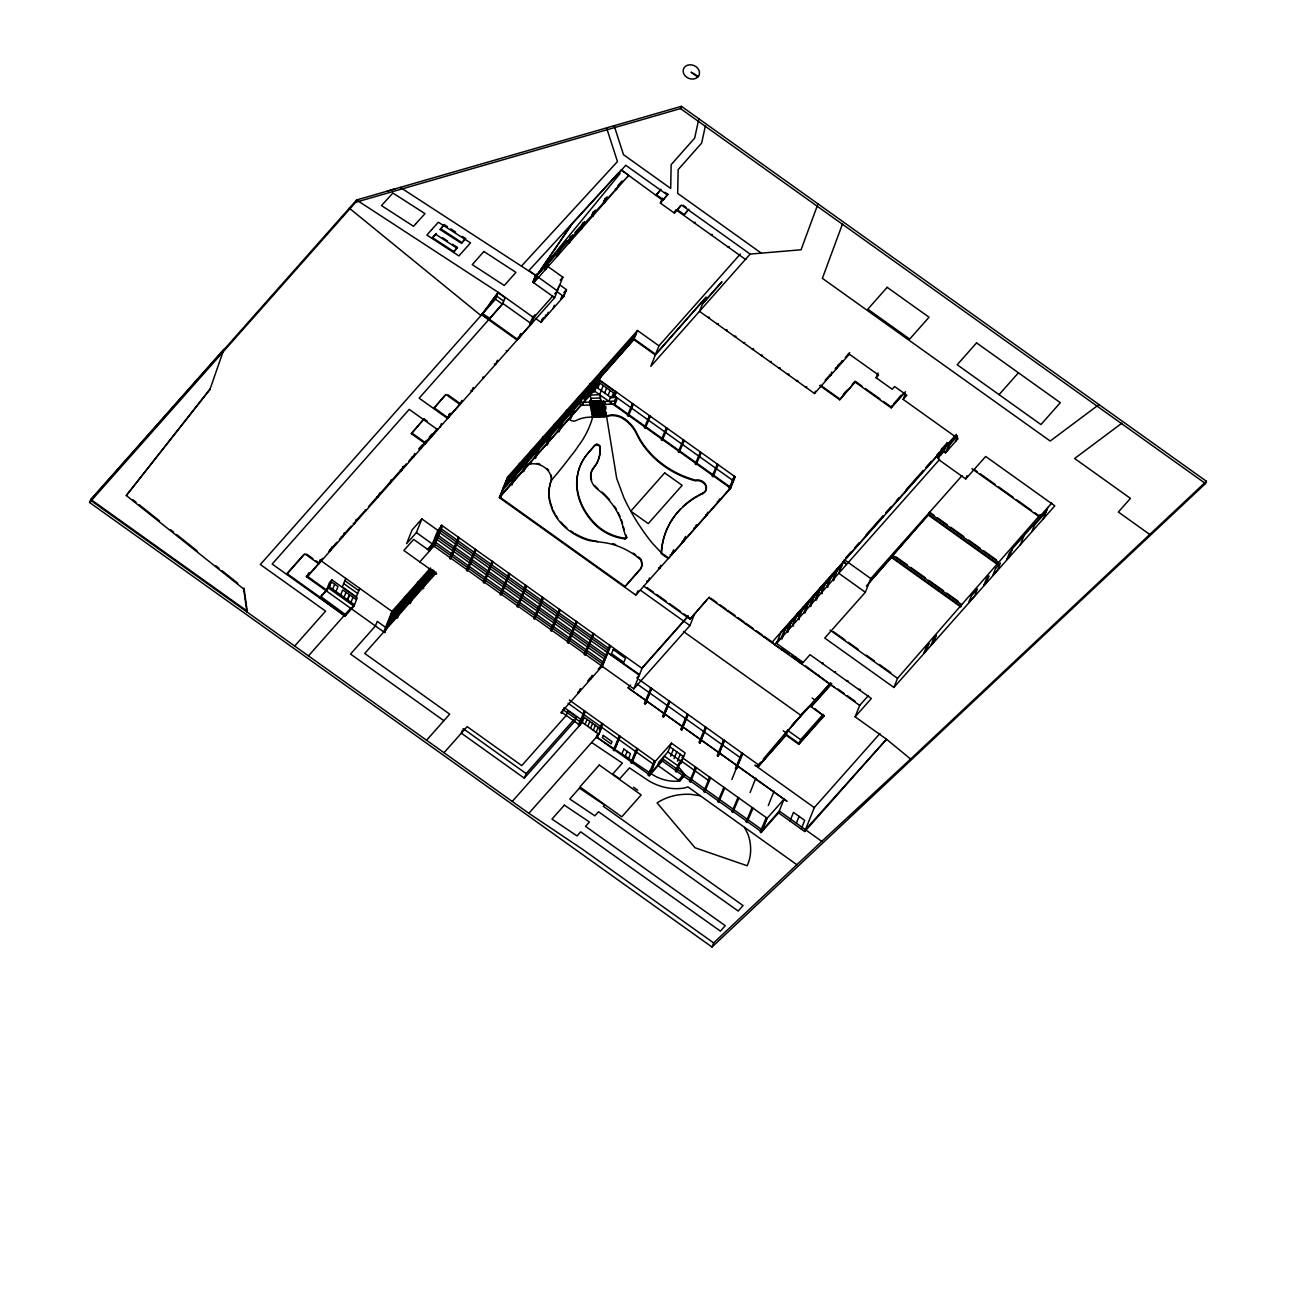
<?xml version="1.0" encoding="UTF-8"?>
<svg xmlns="http://www.w3.org/2000/svg" width="1296" height="1296" viewBox="0 0 1296 1296"><rect width="100%" height="100%" fill="white"/><g stroke="black" fill="none" stroke-linecap="round" stroke-linejoin="round"><path stroke-width="1.5" d="M698.868 118.795L694.656 138.137L671.166 164.641L670.696 188.422L623.522 154.726L614.142 125.712M705.429 125.712L701.638 143.111L678.148 169.63L677.678 193.396L761.319 253.141M432.459 237.638L432.232 238.496L436.104 233.539L432.459 237.638L453.811 251.57L453.584 252.428L457.439 247.471L452.515 244.247M620.039 173.583L536.738 275.303L533.758 282.787L628.738 175.3L536.495 275.951L572.265 223.333L618.484 173.016L572.071 224.014L536.495 275.951L400.237 187.385M572.265 223.333L528.93 270.54L536.495 275.951L556.308 253.595M90.833 499.43L247.228 611.145L246.904 611.939L243.68 589L126.311 495.526L209.887 389.61L223.884 349.304L90.833 499.43L89.602 502.508L711.99 947.036L1205.491 483.554L1206.398 481.27L681.404 106.321L387.326 191.111M818.003 203.877L801.041 249.772L750.141 254.081L681.518 205.076L674.406 213.111L660.409 203.116L662.418 198.11M842.546 223.787L822.377 278.348L1050.197 441.045L1099.008 404.563M126.311 495.526L210.211 388.816L209.887 389.61M89.602 502.508L355.687 202.273L356.594 199.989L395.345 188.795M243.68 589L243.988 588.206L246.969 609.233M462.251 236.374L465.539 238.513L461.587 243.405L440.186 229.603L444.188 224.597L447.46 226.735M444.188 224.597L440.186 229.603M546.782 265.712L562.853 277.182L554.639 297.691L307.022 577.109L308.513 573.383M307.622 576.428L309.112 572.702M320.274 560.099L318.784 563.825L304.835 553.862L286.643 574.387M319.091 563.485L320.258 560.585M332.1 546.685L330.561 550.557L329.686 549.925L331.16 549.877M344.477 532.721L343.748 534.535L351.184 526.144M320.792 596.565L345.951 614.968M321.521 595.739L322.38 594.572M326.219 590.814L329.492 582.617L331.922 579.879L357.21 597.942L353.938 606.155L345.092 616.118L272.16 564.035L409.228 409.374L437.675 429.689L437.983 428.895L436.801 429.057M303.847 554.526L286.967 573.593L320.112 597.262L319.788 598.055L328.633 588.092L331.922 579.879M329.362 586.845L331.371 581.839L337.997 586.57L335.988 591.592M356.238 519.437L354.699 523.309L353.225 523.373L354.083 523.989M332.683 589.21L334.692 584.204M379.777 492.885L378.238 496.757L376.747 496.822L377.622 497.437M345.757 578.405L342.338 586.958L356.303 596.921L359.721 588.384M340.702 594.945L342.711 589.939L349.337 594.67L347.344 599.692M344.023 597.31L346.032 592.304M389.691 483.813L391.181 480.087M391.554 479.601L389.999 483.473L388.525 483.538L389.399 484.169M437.983 428.895L425.299 443.637L411.334 433.674L424.035 418.916L427.307 421.249M347.668 599.918L349.677 594.913L356.303 599.643M401.468 470.545L402.959 466.819M403.315 466.333L401.76 470.205L400.286 470.254L401.161 470.885M345.092 616.118L319.934 597.715L326.527 590.02L306.747 575.797L306.148 576.493L384.669 632.561L392.607 610.74L393.482 611.372M424.035 418.916L411.334 433.674M350.989 602.284L352.982 597.278M413.23 457.261L414.72 453.535M445.111 395.118L433.642 408.515L446.035 394.519L459.999 404.498L461.797 400.415M426.238 440.446L424.699 444.334L424.424 443.021M503.69 301.093L496.724 296.104L481.675 314.766L517.104 340.054L531.23 323.676L502.783 303.377L488.657 319.756M440.089 426.951L441.434 423.614M490.309 303.151L498.085 292.685L505.067 297.675L502.459 304.171L419.159 398.164L447.606 418.478L449.599 413.473M449.728 414.04L448.222 417.766L447.363 417.15L448.837 417.085L450.328 413.359M294.662 646.04L325.604 611.129L260.334 564.521L495.493 299.182L498.215 292.345L356.594 199.989L90.509 500.24L528.849 813.305L582.908 849.56L713.626 942.921L711.99 947.036M448.529 417.425L450.02 413.699M489.661 318.249L482.549 313.6M473.251 387.488L471.76 391.214L470.885 390.598L472.376 390.533M421.88 518.918L412.063 529.983L406.604 543.656L416.405 532.591L421.88 518.918L437.821 530.323L429.624 550.832L413.667 539.428L403.866 550.492L436.655 573.917L435.164 573.966M383.794 631.946L391.991 611.437L430.531 567.956L422.318 588.465L423.808 588.4L422.933 587.785L430.385 569.138M384.669 632.561L388.395 623.246M389.885 619.52L392.121 613.915M497.389 360.239L495.898 363.965L494.424 364.03L495.299 364.662M404.838 596.938L396.641 617.447L397.516 618.079L405.454 596.257L406.312 596.873M399.006 614.336L401.242 608.747M554.639 297.691L532.883 282.155L535.88 274.703M532.883 282.155L536.479 274.023M537.354 274.639L534.373 282.107L533.498 281.475M429.381 551.108L431.39 546.086L429.089 548.678M417.685 582.439L409.487 602.948L410.346 603.58L418.284 581.758L419.159 582.39M441.013 525.917L442.487 525.868L434.29 546.377L432.799 546.442L441.612 525.236L642.022 668.363L633.809 688.873L433.415 545.746L441.612 525.236M549.261 260.188L545.535 269.503L544.66 268.888L547.641 261.419M544.66 268.888L548.24 260.739M550.606 257.629L546.134 268.823L545.26 268.207M520.328 334.368L518.837 338.094L517.963 337.478L519.437 337.414L520.927 333.688M561.022 246.904L557.296 256.235L556.421 255.604L558.657 250.015M556.421 255.604L560.018 247.455M533.887 317.018L530.599 324.826L529.724 324.194L533.32 316.062M561.638 246.224L557.912 255.539L557.037 254.923M534.94 314.815L531.214 324.146L530.339 323.514M571.309 237.362L569.074 242.951L568.199 242.32L570.434 236.731M568.199 242.32L571.034 236.05M572.654 234.803L569.673 242.271L568.798 241.639M535.345 318.298L540.918 322.283L542.263 318.946M542.133 320.922L543.461 317.585M583.07 224.078L580.835 229.667L579.96 229.052L581.45 225.326M544.498 318.249L545.843 314.896M579.96 229.052L582.811 222.766M546.88 315.56L548.224 312.223M584.415 221.535L581.434 228.987L580.559 228.371M558.819 286.416L556.778 291.535L563.744 296.525L540.918 322.283M450.668 558.074L458.881 537.565M452.741 553.489L454.977 547.884M553.052 308.61L554.38 305.257M594.832 210.794L592.596 216.4L591.721 215.768L593.228 212.042M591.721 215.768L593.827 211.361M595.447 210.114L593.212 215.703L592.337 215.087M560.828 298.906L562.172 295.553M562.545 297.886L563.873 294.548M563.744 296.525L566.482 289.688L559.499 284.699M606.609 197.527L604.373 203.116L603.499 202.484L604.989 198.758M603.499 202.484L605.588 198.077M607.208 196.83L604.973 202.435L604.098 201.803M627.248 174.247L621.286 169.987L662.839 200.394L667.861 194.287L665.059 192.294M618.241 185.425L616.734 189.151L615.26 189.216L616.135 189.832M467.5 570.094L475.697 549.585M476.134 549.893L467.321 571.099L466.463 570.467L475.259 549.277L474.66 549.958M598.639 379.339L735.156 476.831L730.588 488.219L635.85 595.123L499.349 497.632L507.546 477.122L637.486 330.496L658.967 345.838L650.77 366.347L750.141 254.081M499.948 496.951L508.145 476.442L509.02 477.074M502.443 492.674L500.207 498.263L500.823 497.583M519.923 463.174L511.985 484.979L511.11 484.364L519.307 463.855L520.182 464.47M531.668 463.19A16.2 13.365 21.8 0 0 529.076 463.709L528.8 464.389A16.2 13.365 21.8 0 1 551.286 480.443A51.192 42.25 21.8 0 0 549.747 501.892L552.064 509.166A51.192 42.25 21.8 0 0 589.145 540.545L605.977 542.878A59.81 49.345 21.8 0 1 640.499 559.678A13.624 11.243 21.8 0 1 640.823 568.782L624.591 587.088L641.083 568.102A13.624 11.243 21.8 0 0 640.775 558.997A59.81 49.345 21.8 0 0 638.361 556.94M484.315 582.115L492.529 561.605M355.687 202.273L680.497 108.589L681.404 106.321M566.984 410.054L559.046 431.876L558.171 431.244L566.384 410.735L567.259 411.367M660.879 189.297L655.857 195.404L660.555 190.107M508.923 573.302L500.11 594.508L500.985 595.123L509.782 573.934L508.307 573.998M501.147 594.135L509.344 573.626M503.221 589.534L505.456 583.929M594.734 417.118L592.24 404.919L580.689 405.389L580.09 402.473L581.726 398.374L585.452 398.228L595.723 386.629L611.485 397.888L613.494 392.866L598.606 382.239M583.945 399.103L589.923 384.183M584.561 398.407L590.522 383.503L591.397 384.118M583.816 402.327L585.452 398.228M660.409 203.116L667.861 194.287M603.758 408.029L592.11 408.499L590.231 395.086L591.867 390.971M600.923 376.439L594.346 392.04L593.487 391.408L601.684 370.899L603.158 370.834L602.284 370.219L594.086 390.728L499.349 497.632M590.15 405L591.656 401.242L601.36 400.853M597.796 388.103L599.805 383.081M462.542 730.134L461.327 733.18L524.313 778.167L574.614 721.418L576.428 716.85L568.053 710.872L566.239 715.424L521.753 765.612L467.143 726.619L444.01 752.717M608.893 401.306L610.529 397.192L616.183 396.965L614.531 401.08L601.052 401.614L599.643 394.697L603.223 385.528M550.022 501.212A51.192 42.25 21.8 0 1 551.561 479.763L551.286 480.443A706.741 583.151 21.8 0 0 571.082 455.819A146.61 120.965 21.8 0 0 578.437 445.84A123.962 102.271 21.8 0 0 592.645 417.199L592.547 415.757L606.285 414.85M674.406 213.111L675.734 209.774M517.979 606.139L526.176 585.63M680.659 205.61L676.82 210.373L745.508 259.443M604.633 392.996L606.641 387.974M603.742 404.449L604.746 401.938M608.067 395.442L610.076 390.42M605.734 406.15L605.912 409.05M576.769 480.67L577.044 479.974A65.723 54.221 21.8 0 1 587.428 453.73L594.945 445.176L587.153 454.41A65.723 54.221 21.8 0 0 576.769 480.67A65.869 54.351 21.8 0 0 595.285 524.767A42.655 35.203 21.8 0 0 624.931 538.877A2.608 2.138 21.8 0 0 626.503 537.921L626.778 537.224A71.879 59.308 21.8 0 1 625.774 534.697M633.841 339.617L655.322 354.958L706.255 297.108L655.598 354.262L634.117 338.936L596.711 381.526L633.841 339.617L637.486 330.496M684.126 214.569L683.802 215.363L688.824 209.255L684.126 214.569L677.144 209.579M592.369 412.841L605.961 412.29L606.188 413.408L592.045 414.283M612.992 397.953L615.6 391.441L615.001 392.121M680.384 509.069A97.54 80.482 21.8 0 0 661.495 552.955L652.261 543.121A229.619 189.459 21.8 0 1 623.862 497.632L616.702 478.451L606.512 415.967A17.399 14.353 21.8 0 1 624.672 418.835A35.802 29.549 21.8 0 1 636.692 433.01A80.935 66.776 21.8 0 0 695.579 480.136A8.084 6.674 21.8 0 1 705.542 484.348A8.084 6.674 21.8 0 1 703.048 492.934L702.772 493.614A97.54 80.482 21.8 0 0 661.219 553.635L668.201 558.625L730.863 487.539L614.093 404.141M614.515 396.949L616.475 392.072M594.67 445.856A3.272 2.705 21.8 0 1 596.419 444.982L596.695 444.301A2.803 2.317 21.8 0 1 598.282 444.496M604.147 416.729L601.652 404.53L615.13 403.996L616.766 399.881L616.183 396.965M626.503 537.921A71.879 59.308 21.8 0 1 623.198 527.699A70.292 57.996 21.8 0 0 597.569 489.289A18.193 15.017 21.8 0 1 593.503 468.212A40.84 33.696 21.8 0 0 599.902 447.476L600.178 446.78A2.803 2.317 21.8 0 0 599.319 445.144M593.503 468.212L593.762 467.532A40.84 33.696 21.8 0 0 600.178 446.78M534.794 618.16L543.008 597.65M702.772 493.614A8.084 6.674 21.8 0 0 705.267 485.044A8.084 6.674 21.8 0 0 695.304 480.816A80.935 66.776 21.8 0 1 636.417 433.706A35.802 29.549 21.8 0 0 624.397 419.515L624.672 418.835M597.569 489.289L597.845 488.592A18.193 15.017 21.8 0 1 594.686 485.563M551.626 630.18L559.823 609.671M595.285 524.767L595.561 524.086A65.869 54.351 21.8 0 1 577.044 479.974M704.052 299.975L699.484 311.364L814.52 393.514L849.366 354.197M576.218 621.367L567.405 642.573L568.28 643.189L577.093 621.999L576.477 622.679M568.442 642.2L576.655 621.691M623.198 527.699L623.473 527.018A71.879 59.308 21.8 0 0 624.121 529.594M524.313 778.167L526.144 773.599L573.788 719.847M624.931 538.877L625.207 538.196A2.608 2.138 21.8 0 0 626.632 537.435M585.274 654.221L593.471 633.695M564.424 707.535L561.767 713.351L560.893 712.735L602.105 666.225L607.565 652.552M579.928 689.375L578.567 692.793L577.692 692.161L579.166 692.096L580.543 688.678M592.304 675.41L590.944 678.829L590.069 678.197M604.778 650.56L639.56 674.519M579.928 724.124L581.288 720.706M512.244 801.446L582.277 722.423L584.269 717.401L600.89 729.275L598.882 734.281L528.849 813.305M637.94 590.717L636.449 594.443L634.975 594.508M585.047 724.399L587.039 719.393M587.801 726.376L589.81 721.37M649.523 577.919L648.211 581.175L646.736 581.224L647.611 581.855M590.571 728.352L592.58 723.346M593.341 730.328L595.35 725.323M660.685 565.315L659.372 568.571L658.514 567.956L659.988 567.891M596.111 732.305L598.12 727.299M569.349 700.067L655.241 761.432L649.782 775.105L596.452 737.019L597.829 733.601M599.189 730.183L601.927 723.346L601.328 724.027M672.446 552.047L671.15 555.287L670.275 554.672L671.749 554.607L673.709 549.731M684.223 538.763L682.911 542.02L682.036 541.388L683.527 541.339L685.471 536.447M628.106 687.82L786.834 801.171L628.106 687.82L630.601 685.017M695.984 525.479L694.688 528.736L693.814 528.12L695.288 528.055L696.584 524.799M707.746 512.212L706.45 515.468L705.575 514.836L707.049 514.771M614.385 749.817L619.844 736.144M620.282 736.452L614.207 750.805L613.332 750.19L619.407 735.836L618.808 736.517M719.523 498.928L718.211 502.184L717.352 501.552L718.826 501.503M734.281 476.199L729.113 488.284L729.988 488.9L734.54 477.511M651.159 689.278L651.775 688.597L645.246 704.084L644.371 703.469L650.9 687.965L650.284 688.646M646.315 700.812L651.337 688.289M645.246 704.084L646.72 700.391M625.174 756.427L627.183 751.405M636.887 748.31L630.812 762.68L631.687 763.295L637.762 748.942L637.162 749.623M631.865 762.307L637.324 748.634M643.61 586.019L690.039 619.18L706.838 599.854M633.809 688.873L689.926 625.563L694.478 614.174M690.039 619.18L709.252 597.116M669.368 702.286L669.983 701.59L663.439 717.093L662.58 716.477L669.109 700.974L668.493 701.654M663.439 717.093L669.546 701.282M680.886 763.538L685.13 752.944L671.425 743.159L667.926 751.939L681.615 761.724L677.986 765.823L664.281 756.038L662.321 760.93L649.166 775.786L648.308 775.154L650.349 770.035M649.166 775.786L654.642 762.113L671.425 743.159M814.52 393.514L815.427 391.246M687.577 715.279L688.192 714.598L681.647 730.102L680.789 729.47L687.317 713.983L686.702 714.663M670.615 756.2L673.353 749.363M682.733 726.829L687.755 714.29M681.647 730.102L683.138 726.392M674.033 758.646L676.771 751.81M831.805 372.017L830.347 375.662L829.472 375.046L830.947 374.981M677.468 761.092L680.206 754.256M679.444 762.178L675.41 771.395L676.285 772.027L681.68 759.375M838.544 364.403L837.086 368.048L835.612 368.113L836.487 368.728M684.175 775.769L679.671 781.018A36.191 29.857 21.8 0 1 650.511 773.275L596.452 737.019M685.13 774.878L677.84 766.163M705.785 728.287L706.385 727.607L699.856 743.11L698.998 742.478L705.526 726.975L704.911 727.672M699.856 743.11L705.964 727.299M819.704 385.495L839.678 399.767L855.522 381.494L862.067 386.159M696.503 767.767L690.428 782.12L689.553 781.488L695.628 767.135L695.012 767.815M839.678 399.767L855.522 381.494M723.994 741.296L724.594 740.615L718.065 756.103L717.19 755.487L723.735 739.984L723.119 740.664M719.15 752.83L724.172 740.291M718.065 756.103L719.555 752.409M945.448 452.855L949.012 443.977L947.263 442.73L943.715 451.607L945.448 452.855L958.068 438.631L903.134 399.395L906.827 395.215L894.613 386.5L892.183 389.237L876.128 377.768L878.056 372.989M1206.398 481.27L910.618 759.051L886.513 739.238L855.117 716.818L871.366 698.495L810.016 654.674L803.164 662.418L776.579 643.415L781.132 632.027M785.668 626.908L781.115 638.296L781.99 638.928L786.283 626.227L787.158 626.843M723.881 787.32L717.806 801.673L718.681 802.305L724.756 787.952L724.156 788.632M787.158 631.492L791.483 620.654M792.893 625.012L797.753 613.283L798.611 613.899M742.203 754.304L742.802 753.608L736.274 769.111L735.399 768.479L741.944 752.992L741.328 753.673M731.884 779.512L742.365 753.3M798.611 618.548L803.488 606.803L804.346 607.435L802.872 607.5L798.32 618.889L799.195 619.52L798.919 618.208M791.759 656.618L792.488 654.788M855.247 382.19L891.194 407.851L892.102 405.567M815.816 599.141L820.141 588.319M738.023 797.413L731.948 811.766L732.823 812.398L738.898 798.044L738.283 798.725M825.811 581.612L821.243 593.017L822.118 593.633L821.858 592.321M821.551 592.677L826.411 580.932L827.285 581.564M795.193 659.065L795.922 657.234M827.285 586.197L832.145 574.468L833.02 575.084M903.134 399.395L905.321 393.919M798.611 661.511L799.34 659.68M830.833 682.992L800.896 715.36L757.723 767.2L786.073 735.221L787.919 730.571L800.685 739.676L798.838 744.325L786.073 735.221M837.88 567.988L833.587 580.689L832.712 580.073L837.281 568.685L838.139 569.3M750.092 792.52L755.843 778.151M802.046 663.957L802.775 662.126M783.189 730.766L785.992 732.758L788.162 729.923L763.231 759.164M768.301 805.513L774.052 791.159M798.838 744.325L823.932 716.008L811.166 706.887L813.029 702.238M761.076 832.583L766.552 818.91L784.031 799.178L778.572 812.851L761.076 832.583L760.201 831.951L766.276 817.598L766.552 818.91M785.992 732.758L830.266 683.219M939.163 459.967L965.747 478.953L985.689 456.467L1054.814 505.845L893.884 687.447L824.742 638.069L865.339 592.256L870.815 578.583L962.021 475.664M834.494 687.447L805.594 665.917M823.932 716.008L814.633 708.491M866.376 586.1L928.535 514.334L997.661 563.711M790.009 821.016L793.46 812.349L804.703 820.368L801.236 829.035M776.579 643.415L939.649 459.416L937.899 458.168L941.447 449.291L947.263 442.73M938.385 457.634L940.394 452.612L945.238 447.152L943.229 452.158M940.799 454.896L942.808 449.874M796.343 823.203L799.081 816.367M947.36 450.716L949.774 444.674L956.934 436.59M955.395 436.768L954.715 438.469L957.258 435.602M955.719 441.272L957.533 436.752M893.884 687.447L897.529 678.326L961.697 604.665L892.571 555.287L928.26 515.014L929.443 512.05L934.351 515.549M778.135 812.543L804.719 831.53L814.293 807.602L879.984 733.471M855.117 716.818L859.685 705.429L868.433 695.563M965.747 478.953L967.043 475.697M961.697 604.665L1040.348 514.658L1039.441 516.942L971.951 468.731M1008.839 557.734L1012.484 548.613L1046.974 509.701M1020.325 544.757L1023.986 535.637M1031.827 531.781L1035.472 522.677M1043.329 518.821L1047.881 507.416M594.605 389.578L594.086 390.728L730.588 488.219M307.022 577.109L307.638 575.975M758.128 765.158L760.671 762.161M792.05 725.371L794.642 722.326M453.811 251.57L457.439 247.471M465.539 238.513L461.894 242.611L440.543 228.695M621.286 169.987L618.289 173.696L625.757 165.256L667.537 195.08M549.698 259.929L553.408 255.733M562.707 245.252L566.417 241.056M560.034 249.383L568.085 240.311M574.889 232.632L579.847 227.027M618.338 185.166L622.064 180.97M627.637 175.252L627.896 176.564M560.212 280.163L562.853 277.182M552.744 296.087L533.644 317.65L498.215 292.345L480.962 315.576L349.321 208.186M554.737 293.836L557.377 290.855L538.099 277.101M418.802 448.853L422.528 444.658M429.332 436.963L431.811 434.176M320.209 561.103L322.688 558.301M328.892 551.302L331.371 548.5M331.987 547.819L336.944 542.214M339.422 539.428L343.148 535.232M355.509 521.267L364.192 511.466M368.518 506.59L378.448 495.396M379.048 494.699L390.209 482.112M390.825 481.432L401.987 468.828M402.586 468.148L406.312 463.952M408.791 461.149L413.748 455.56M419.321 449.275L425.509 442.276M426.125 441.596L437.287 428.992M307.33 576.315L319.108 563.031M460.323 403.688L447.914 417.685L433.966 407.705M563.792 292.718L566.482 289.688M564.538 292.88L565.753 291.519M326.511 589.729L329.184 586.715L354.472 604.778L351.815 607.792M308.448 655.889L350.633 608.261M693.781 222.491L695.255 222.426L694.656 223.106M437.821 530.323L442.049 525.56L433.852 546.07L419.823 561.897M427.453 549.52L432.362 543.996L416.405 532.591M710.726 234.592L712.201 234.544L711.601 235.224M505.91 481.237L635.85 334.595M504.808 483.959L598.946 377.735M391.424 613.705L403.655 599.902M404.255 599.222L416.502 585.403M417.101 584.723L429.349 570.92M503.172 488.074L597.31 381.834M390.695 615.535L402.926 601.717M403.526 601.036L415.773 587.234M416.372 586.553L428.62 572.735M429.219 572.054L431.665 569.3M389.869 617.576L402.1 603.774M402.716 603.094L414.947 589.275M415.562 588.595L427.793 574.792M428.393 574.112L432.07 569.965M502.07 490.795L581.791 400.853M584.447 397.856L596.824 383.891M388.687 620.541L400.918 606.739M401.533 606.058L413.764 592.24M414.364 591.559L426.611 577.757M427.21 577.06L433.334 570.159M387.958 622.372L400.189 608.553M400.804 607.873L413.035 594.07M413.635 593.39L425.882 579.571M426.481 578.891L433.836 570.613M499.705 496.724L580.754 405.275M529.076 463.709L499.608 496.951L624.866 586.408M387.131 624.429L399.379 610.61M399.978 609.93L412.209 596.111M412.825 595.431L425.056 581.629M425.671 580.948L434.225 571.277M385.949 627.377L398.18 613.575M398.795 612.895L411.026 599.076M411.642 598.396L423.873 584.593M424.472 583.913L434.273 572.864M385.22 629.208L397.451 615.406M398.066 614.709L410.297 600.907M410.913 600.226L423.144 586.408M423.743 585.727L435.991 571.925M435.78 573.286L364.727 653.459L449.696 714.161L426.562 740.243M727.688 246.71L729.162 246.645L728.563 247.325M658.967 345.838L740.372 253.984M611.048 402.845L610.432 403.526L611.906 403.461M702.594 303.62L721.969 281.75L702.4 304.074M744.633 258.811L746.123 258.746M707.908 317.374L709.382 317.309L708.782 317.99M716.753 323.692L718.227 323.627L717.628 324.324M725.598 330.01L727.072 329.945L726.473 330.642M734.443 336.328L735.917 336.263L735.318 336.96M665.852 428.458L666.468 427.761L661.3 439.846L662.175 440.462L667.327 428.393L666.727 429.073M743.288 342.646L744.779 342.598L744.163 343.278M752.15 348.964L753.624 348.916L753.008 349.596M760.995 355.282L762.469 355.234L761.87 355.914M769.84 361.616L771.314 361.552L770.715 362.232M558.787 610.043L559.386 609.363L550.589 630.553L551.448 631.168L560.261 609.979L559.661 610.659M699.759 452.677L700.375 451.98L695.207 464.065L696.082 464.681L701.233 452.612L700.634 453.292M778.685 367.934L780.16 367.87L779.56 368.55M787.531 374.252L789.021 374.188L788.405 374.868M716.72 464.778L717.32 464.098L712.152 476.167L713.027 476.798L718.195 464.713L717.595 465.394M796.392 380.57L797.866 380.506L797.251 381.186M805.237 386.888L806.711 386.824L806.112 387.504M732.483 479.844L735.156 476.831M825.163 380.246L828.824 376.115M835.175 368.955L837.394 366.46M837.994 365.764L842.432 360.774M845.251 357.599L849.674 352.593M609.266 646.088L609.865 645.408L601.052 666.598L601.927 667.229L610.74 646.024L610.141 646.72M587.704 680.967L592.029 676.091M598.234 669.092L600.712 666.29M843.178 394.551L847.082 390.161M852.266 384.296L854.874 381.364M876.128 377.768L878.558 375.03L848.491 353.565L848.767 354.877M581.855 720.139L584.269 717.417M641.682 668.38L687.965 616.151M642.022 668.363L688.387 616.054M636.806 678.002L639.284 675.2L591.187 640.856M602.203 724.658L602.802 723.962L597.326 737.635L595.852 737.699M893.414 404.109L901.206 395.312M903.15 393.984L891.47 407.171L883.305 401.339M891.194 407.851L905.483 391.732M726.764 610.497L728.239 610.432L727.623 611.113M744.973 623.506L746.447 623.441L745.832 624.121M763.182 636.498L764.656 636.449L764.041 637.13M667.926 751.939L658.838 762.194L657.607 765.256L679.671 781.018L684.045 776.11M648.308 775.154L654.383 760.801L654.642 762.113M650.511 773.275L663.066 759.116L762.421 830.072M845.559 558.074L850.921 552.031M854.939 547.495L858.94 542.975M865.647 535.41L883.046 515.776M885.719 512.762L891.081 506.72M896.427 500.677L899.116 497.648M905.807 490.099L923.206 470.464M925.879 467.435L931.241 461.392M936.587 455.35L939.276 452.336M846.256 558.155L883.742 515.857M886.415 512.843L923.902 470.545M926.591 467.532L939.973 452.417M940.313 452.126L946.129 445.581M771.736 642.622L941.042 451.591M947.506 444.301L956.318 434.338M780.905 632.594L843.129 562.318M946.679 446.602L949.012 443.977M784.42 630.439L841.768 565.736M937.899 458.168L943.715 451.607M779.9 638.555L774.538 644.614L789.394 654.35M999.07 394.648L1018.445 372.794M781.375 649.507L782.865 649.442L782.249 650.138M683.122 775.024L678.764 779.933L679.817 780.678M869.26 582.455L891.923 556.875L961.065 606.253M799.583 662.515L801.074 662.45L800.458 663.131M821.858 663.131L823.333 663.066L822.717 663.763M817.792 675.524L819.283 675.459L818.667 676.139M834.122 671.895L835.596 671.83L834.997 672.527M801.106 714.744L805.27 710.24M791.694 725.954L808.639 706.822M811.442 706.207L830.768 684.401M811.166 706.887L831.789 683.624M846.385 680.659L847.876 680.594L847.26 681.275M800.685 739.676L823.154 714.339M824.207 715.327L799.097 743.645L786.348 734.524L757.998 766.519L754.936 765.207L814.293 807.602M751.55 808.186L752.15 807.505L746.075 821.858L746.95 822.49L753.025 808.137L752.409 808.817M858.665 689.423L860.139 689.359L859.54 690.039M1039.441 516.942L1051.72 503.091M761.254 831.578L779.301 811.021L821.777 841.363L910.618 759.051M1011.933 549.974L1009.519 552.712L1006.781 559.548L1009.195 556.826M1034.564 524.945L1046.05 511.985M804.719 831.53L886.513 739.238L805.448 829.699M521.964 265.567L617.463 161.546L606.577 127.883M713.626 942.921L821.777 841.363M1121.866 423.193L1074.627 458.492L1130.452 498.377L1118.351 512.033L1149.763 534.47M590.231 395.086L599.643 394.697M600.761 397.937L591.057 398.326L589.55 402.084L592.645 417.199L606.236 416.648A17.399 14.353 21.8 0 1 624.397 419.515M589.988 400.982L601.457 400.513M580.09 402.473L591.64 402.003M591.883 402.359L605.475 401.809M591.754 402.7L605.329 402.149M591.98 403.801L603.612 403.331M591.835 404.141L605.426 403.591M592.061 405.259L603.709 404.773M591.932 405.599L603.58 405.13M592.159 406.701L603.806 406.231M592.013 407.041L603.661 406.571M592.24 408.159L603.887 407.689M592.337 409.601L603.985 409.131M592.191 409.941L603.839 409.471M592.418 411.059L604.066 410.589M592.288 411.399L603.936 410.929M592.515 412.501L604.163 412.031M592.596 413.959L606.188 413.408M592.774 416.858L606.366 416.308L603.418 400.853L606.236 416.648M700.326 795.76L690.703 794.335A57.186 47.191 21.8 0 0 657.104 802.921L695.045 847.762L747.176 865.744A57.186 47.191 21.8 0 0 747.97 834.284L744.584 827.383M589.421 539.865L597.812 541.647M450.749 228.874L455.674 232.081M442.665 237.832L447.59 241.04M435.877 234.398L457.229 248.33M591.608 742.478L622.372 763.117L612.684 774.052L619.747 778.799L629.451 767.864L648.34 780.532A44.874 37.033 21.8 0 0 678.78 788.616L681.55 788.389A20.785 17.156 21.8 0 0 687.852 786.866L796.894 864.74M698.252 76.448L691.076 72.187L697.783 76.982M680.497 108.589L1205.491 483.554M683.235 205.27L686.038 207.263M656.181 194.611L663.147 199.6M843.226 361.114L841.752 361.179L842.627 361.811M865.323 388.492L880.033 399.006M973.879 469.233L977.168 471.582M980.456 473.931L995.279 484.51M998.568 486.859L1013.375 497.453M1016.663 499.802L1031.486 510.381M1034.775 512.73L1039.716 516.262M941.447 449.291L943.196 450.538M820.514 385.187L839.954 399.087M937.607 517.882L947.425 524.896M950.697 527.229L963.77 536.576M968.679 540.076L980.116 548.24M983.389 550.573L996.462 559.921M929.167 512.73L998.309 562.108M928.26 515.014L997.385 564.392M896.103 556.94L907.556 565.105M910.813 567.437L925.538 577.951M928.811 580.284L943.52 590.798M946.793 593.131L958.23 601.295M891.648 557.572L960.79 606.949M495.493 299.182L502.459 304.171M599.335 380.408L615.422 391.894M844.214 559.58L870.815 578.583M597.002 383.438L597.877 384.053M613.964 395.539L733.147 480.67M843.307 561.865L846.11 563.857L843.583 561.184L838.755 573.253L865.339 592.256M488.981 318.946L517.412 339.26M481.82 314.426L488.803 319.399M832.421 575.764L831.546 575.149L826.978 586.537L827.852 587.169L827.593 585.857M579.636 397.402L578.761 396.77L570.823 418.592L569.948 417.976L578.146 397.451L579.02 398.083M507.676 350.698L506.201 350.762L507.06 351.378M582.325 404.012L583.184 404.627L581.71 404.692M821.551 588.028L820.676 587.396L816.383 600.097L815.524 599.481L820.076 588.092L820.951 588.708M810.081 600.971L809.206 600.34L804.929 613.04L804.055 612.425L808.607 601.02L809.482 601.652M484.137 377.249L482.663 377.314L483.538 377.93M833.571 631.768L845.008 639.949M848.281 642.281L858.082 649.28M866.263 655.128L874.427 660.96M879.336 664.459L890.773 672.64M830.039 630.131L897.529 678.326M798.012 614.579L797.137 613.964L792.585 625.352L793.46 625.984L793.184 624.672M544.32 437.238L543.445 436.606L535.523 458.428L534.649 457.812L542.846 437.287L543.721 437.918M792.893 620.379L792.018 619.747L787.725 632.448L786.85 631.832L791.402 620.428L792.277 621.059M532.559 450.506L531.684 449.89L523.746 471.712L522.871 471.08L531.085 450.571L531.959 451.202M447.914 394.826L460.598 403.801M661.495 552.955L668.477 557.944M710.775 598.201L716.85 602.543M719.879 604.697L725.954 609.039M728.984 611.21L735.059 615.535M738.088 617.706L744.163 622.048M747.193 624.218L753.268 628.544M756.297 630.715L762.372 635.056M765.45 637.243L773.242 642.816M792.634 656.667L802.354 663.617M837.88 688.986L844.117 693.441M847.244 695.66L855.004 701.217M708.993 597.796L859.685 705.429M507.546 477.122L508.421 477.754M437.06 430.369L435.586 430.418L436.46 431.05M812.171 698.058L814.957 700.051M647.077 587.623L653.492 592.207M656.683 594.491L666.29 601.344M669.497 603.628L680.708 611.647M683.899 613.931L690.314 618.5M640.289 590.117L689.926 625.563M411.658 432.88L425.623 442.843M683.543 631.541L800.896 715.36M413.537 456.921L412.047 456.986L412.922 457.601M441.304 528.833L457.261 540.221M458.12 540.837L474.077 552.242M474.952 552.857L490.909 564.246M491.783 564.878L507.724 576.266M508.599 576.898L524.556 588.287M525.431 588.902L541.388 600.307M542.246 600.923L558.203 612.328M559.078 612.943L575.035 624.332M575.91 624.964L591.851 636.352M592.726 636.984L608.683 648.373M440.575 530.647L456.532 542.036M457.391 542.668L473.348 554.056M474.223 554.688L490.18 566.077M491.054 566.692L506.995 578.097M507.87 578.713L523.827 590.117M524.702 590.733L540.659 602.122M541.517 602.753L557.474 614.142M558.349 614.774L574.306 626.162M575.181 626.778L591.122 638.183M591.997 638.798L607.954 650.187M439.749 532.705L455.706 544.093M456.581 544.725L472.538 556.114M473.396 556.729L489.353 568.134M490.228 568.75L506.185 580.138M507.06 580.77L523.001 592.159M523.876 592.79L539.833 604.179M540.707 604.795L556.664 616.199M557.523 616.815L573.48 628.204M574.355 628.835L590.312 640.224M438.566 535.669L454.523 547.058M455.398 547.673L471.339 559.078M472.214 559.694L488.171 571.099M489.046 571.714L505.003 583.103M505.861 583.735L521.818 595.123M522.693 595.739L538.65 607.144M539.525 607.759L555.466 619.164M556.34 619.78L572.297 631.168M573.172 631.8L589.129 643.189M589.988 643.82L605.945 655.209M639.187 679.606L758.63 764.915M437.837 537.484L453.794 548.888M454.669 549.504L470.61 560.893M471.485 561.524L487.442 572.913M488.317 573.545L504.274 584.933M505.132 585.549L521.089 596.954M521.964 597.569L537.921 608.958M538.796 609.59L554.737 620.978M555.611 621.61L571.568 632.999M572.443 633.614L588.4 645.019M589.259 645.635L605.216 657.023M437.011 539.541L452.968 550.93M453.843 551.561L469.8 562.95M470.675 563.566L486.616 574.97M487.49 575.586L503.447 586.975M504.322 587.606L520.279 598.995M521.138 599.627L537.095 611.015M537.97 611.631L553.927 623.036M554.801 623.651L570.742 635.04M571.617 635.672L587.574 647.06M588.449 647.692L604.406 659.081M637.373 684.175L740.551 757.852M435.829 542.506L451.786 553.894M452.66 554.51L468.617 565.915M469.476 566.53L485.433 577.935M486.308 578.551L502.265 589.939M503.14 590.571L519.08 601.96M519.955 602.591L535.912 613.98M536.787 614.596L552.744 626M553.603 626.616L569.56 638.005M570.434 638.636L586.391 650.025M587.266 650.657L603.207 662.045M435.1 544.32L451.057 555.725M451.931 556.34L467.888 567.729M468.747 568.361L484.704 579.749M485.579 580.381L501.536 591.77M502.411 592.385L518.351 603.79M519.226 604.406L535.183 615.794M536.058 616.426L552.015 627.815M552.874 628.447L568.831 639.835M569.705 640.451L585.662 651.856M586.537 652.471L602.478 663.86M644.971 702.788L645.845 703.404M663.179 715.781L664.054 716.413M681.388 728.789L682.263 729.421M699.597 741.798L700.472 742.414M717.806 754.807L718.681 755.422M736.015 767.799L736.889 768.431M366.46 510.041L364.986 510.089L365.861 510.721M589.453 678.877L590.328 679.509M669.935 746.917L683.624 756.702M681.923 757.35L767.151 818.23L761.692 831.902L662.321 760.93M680.659 760.541L708.912 780.727M342.922 536.593L341.447 536.657L342.322 537.273M568.069 703.258L653.54 764.3M564.376 707.665L581.418 719.831M582.277 722.423L598.882 734.281M563.031 709.625L580.511 722.115M561.492 712.055L579.847 725.161L585.322 711.488L583.848 711.536L584.447 710.856L578.372 725.209L579.247 725.841M320.047 560.034L392.866 612.052M344.849 580.689L358.798 590.652M633.485 787.239L637.664 790.236M306.698 554.17L312.903 558.608M315.997 560.812L319.399 563.144M343.715 583.54L357.664 593.503M385.609 627.377L377.233 621.4L375.419 625.968L350.536 654.043L443.88 720.706M328.633 588.092L353.938 606.155M463.158 728.611L526.144 773.599M613.494 392.866L614.677 393.725M132.889 499.705L136.031 502.2M139.158 504.695L159.505 520.895M170.456 529.627L173.583 532.121M176.71 534.616L197.057 550.816M215.833 565.769L218.959 568.264M222.086 570.758L237.735 583.216M550.525 502.783L552.339 508.486M614.531 401.08L615.13 403.996M596.419 444.982A2.803 2.317 21.8 0 1 599.902 447.476M592.645 417.199A31.833 26.26 21.8 0 0 576.104 420.568A5.249 4.325 21.8 0 1 569.041 418.981M682.668 506.801A97.54 80.482 21.8 0 1 697.086 496.06M698.544 495.234A97.54 80.482 21.8 0 1 703.048 492.934M625.207 538.196A42.655 35.203 21.8 0 1 595.561 524.086M602.073 492.124A70.292 57.996 21.8 0 1 609.622 499.867M614.401 506.218A70.292 57.996 21.8 0 1 616.475 509.539M618.338 512.924A70.292 57.996 21.8 0 1 619.974 516.391M621.367 519.89A70.292 57.996 21.8 0 1 622.534 523.438M591.624 480.136A18.193 15.017 21.8 0 1 593.762 467.532M595.431 444.755A3.272 2.705 21.8 0 1 596.695 444.301M587.768 539.363A51.192 42.25 21.8 0 1 575.165 533.758M573.691 532.867A51.192 42.25 21.8 0 1 570.839 530.971M566.806 527.845A51.192 42.25 21.8 0 1 560.844 521.996M557.782 518.157A51.192 42.25 21.8 0 1 555.984 515.484M554.947 513.783A51.192 42.25 21.8 0 1 553.117 510.268M537.111 463.401A16.2 13.365 21.8 0 1 539.833 464.114M546.912 468.439A16.2 13.365 21.8 0 1 548.694 470.448M551.043 475A16.2 13.365 21.8 0 1 551.529 477.382M612.571 543.656A59.81 49.345 21.8 0 1 615.681 544.595M633.177 553.117A59.81 49.345 21.8 0 1 635.818 554.963M458.444 537.257L449.631 558.446L450.506 559.078L459.319 537.889L457.828 537.937L458.444 537.257M492.091 561.298L483.278 582.487L484.153 583.103L492.966 561.913L491.492 561.978L492.091 561.298M554.607 424.019L546.41 444.528L547.285 445.144L555.223 423.338L556.097 423.954L554.607 424.019M525.739 585.322L516.926 606.512L517.801 607.144L526.613 585.954L525.139 586.003L525.739 585.322M542.57 597.343L533.758 618.532L534.632 619.164L543.445 597.958L541.955 598.023L542.57 597.343M632.545 403.558L627.394 415.627L628.268 416.259L633.42 404.174L631.946 404.239L632.545 403.558M649.507 415.66L644.339 427.745L645.214 428.36L650.381 416.275L648.907 416.34L649.507 415.66M593.05 633.388L584.237 654.577L585.112 655.209L593.908 634.019L592.434 634.068L593.05 633.388M683.413 439.879L678.245 451.948L679.12 452.579L684.288 440.494L682.814 440.559L683.413 439.879M613.251 649.571L611.599 653.686L623.813 662.402L625.466 658.303L613.251 649.571M603.272 735.431L602.365 737.716L611.096 743.953L612.02 741.685L603.272 735.431M623.862 749.039L621.853 754.061L628.495 758.792L630.488 753.786L623.862 749.039M709.754 777.227L703.679 791.581L704.554 792.212L710.629 777.859L709.155 777.908L709.754 777.227M814.342 594.556L809.789 605.945L810.648 606.577L814.941 593.876L815.816 594.491L814.342 594.556M949.709 443.183L949.028 444.901L954.796 437.449L949.709 443.183M926.624 646.25L923.886 653.087L926.3 650.349L929.038 643.513L926.624 646.25M933.881 638.053L931.144 644.89L933.574 642.152L936.311 635.315L933.881 638.053M971.384 595.723L968.663 602.559L974.705 595.739L977.443 588.902L971.384 595.723M986.515 578.664L983.794 585.5L986.207 582.763L988.945 575.926L986.515 578.664M995.587 568.426L992.866 575.262L997.709 569.786L1000.431 562.95L995.587 568.426M698.593 76.01L697.378 77.387A8.375 6.917 21.8 0 1 683.753 73.791A8.375 6.917 21.8 0 1 691.627 64.897A8.375 6.917 21.8 0 1 698.593 76.01M416.016 223.544L413.554 226.314L381.478 205.578L392.882 193.023L425.007 213.646L416.016 223.544M431.584 229.732L426.902 235.03L458.93 255.911L470.529 242.87L438.388 222.232L431.584 229.732M483.894 251.489L472.262 264.611L504.29 285.493L515.921 272.371L483.894 251.489M664.702 472.894L630.796 511.159L648.243 523.616L682.15 485.352L664.702 472.894M887.177 287.323L867.802 309.177L909.679 339.082L929.054 317.228L887.177 287.323M599.287 765.029L579.911 786.883L621.788 816.804L641.164 794.934L599.287 765.029M564.343 805.156L551.983 819.104L577.06 835.92L580.689 831.838L720.414 931.144L725.258 925.668L585.533 826.378L589.421 821.988L564.343 805.156M579.425 788.13L569.786 799.016L594.864 815.832L598.493 811.75L738.218 911.056L743.062 905.58L603.337 806.29L604.503 804.962L579.425 788.13M976.568 342.873L957.193 364.743L1040.947 424.553L1060.322 402.7L976.568 342.873"/></g></svg>
